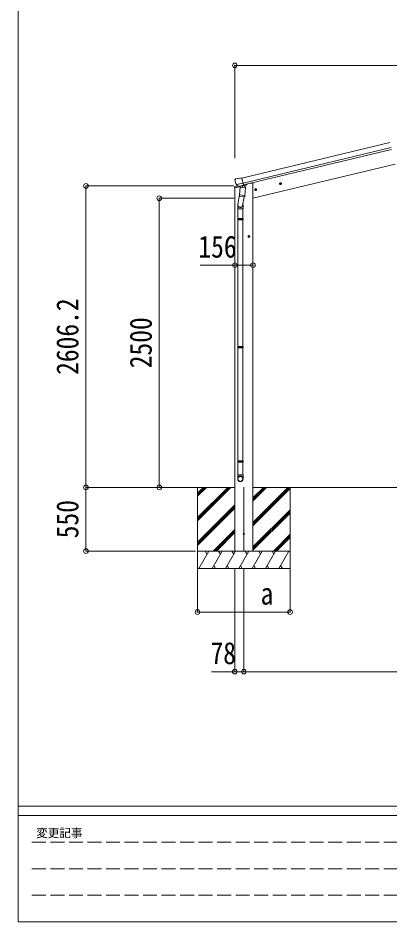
# Model space of a CAD drawing. Units: millimetres at full size, sheet at 1:40. Extents: x -11181 to 11305, y -7804 to 7716.
# Drawn here: x -11181 to -7968, y -7804 to 11 of the extents above; entities that cross this region are included whole.
import ezdxf
from ezdxf.enums import TextEntityAlignment as Align

# ---------------------------------------------------------------- set-up
doc = ezdxf.new("R2010")
doc.units = ezdxf.units.MM
doc.header["$LTSCALE"] = 40
doc.header["$PDMODE"] = 32
doc.header["$PDSIZE"] = 40
doc.linetypes.add('DASHED3', pattern=[4, 3, -1])
for name, color, linetype, lineweight in [('0-0_0', 7, 'Continuous', 9), ('0-1_本体', 4, 'Continuous', 9), ('0-2_部品', 7, 'Continuous', 9), ('0-8_PARTS2', 2, 'Continuous', 9), ('0-A_寸法', 6, 'Continuous', 9), ('F-0_240', 7, 'Continuous', 9)]:
    doc.layers.add(name, color=color, linetype=linetype, lineweight=lineweight)
doc.styles.add('ＭＳ ゴシック', font='')
doc.styles.get('ＭＳ ゴシック').set_extended_font_data('MS Gothic')

msp = doc.modelspace()

# ---------------------------------------------------------------- linework, layer by layer
at = {"layer": '0-0_0'}
for p, q in [((-9308.02, -4047.09), (-9809.69, -4047.1)), ((-9630.47, -4047.09), (-9630.47, -4747.09)), ((-9630.47, -4307.82), (-9369.74, -4047.09)), ((-9630.47, -4321.96), (-9355.6, -4047.09)), ((-9630.47, -4336.1), (-9341.46, -4047.09)), ((-9630.47, -4123.97), (-9553.59, -4047.09)), ((-9630.47, -4109.83), (-9567.73, -4047.09)), ((-9630.47, -4095.69), (-9581.87, -4047.09)), ((-9152.02, -4349.87), (-8849.24, -4047.09)), ((-9152.02, -4364.01), (-8835.1, -4047.09)), ((-9152.02, -4166.02), (-9033.09, -4047.09)), ((-9152.02, -4151.88), (-9047.23, -4047.09)), ((-9152.02, -4137.74), (-9061.38, -4047.09)), ((-9152.02, -4378.15), (-8830.47, -4056.61)), ((-9151.52, -4047.09), (-3481.37, -4047.09)), ((-8830.47, -4047.09), (-8830.47, -4747.09)), ((-9630.47, -4519.95), (-9308.02, -4197.5)), ((-9630.47, -4534.09), (-9308.02, -4211.64)), ((-9630.47, -4548.24), (-9308.02, -4225.79)), ((-9152.02, -4562), (-8830.47, -4240.45)), ((-9152.02, -4576.14), (-8830.47, -4254.59)), ((-9152.02, -4590.29), (-8830.47, -4268.74)), ((-9495.48, -4597.09), (-9308.02, -4409.63)), ((-9481.34, -4597.09), (-9308.02, -4423.78)), ((-9467.2, -4597.09), (-9308.02, -4437.92)), ((-8974.98, -4597.09), (-8830.47, -4452.58)), ((-8960.84, -4597.09), (-8830.47, -4466.73)), ((-8946.7, -4597.09), (-8830.47, -4480.87)), ((-8830.47, -4597.09), (-9630.47, -4597.09)), ((-9620.18, -4747.09), (-9533.58, -4597.09)), ((-9548.58, -4623.07), (-9563.58, -4597.09)), ((-9504.71, -4747.09), (-9418.11, -4597.09)), ((-9433.11, -4623.07), (-9448.11, -4597.09)), ((-9389.24, -4747.09), (-9302.64, -4597.09)), ((-9317.64, -4623.07), (-9332.64, -4597.09)), ((-9163.47, -4597.09), (-9297.47, -4597.09)), ((-9273.77, -4747.09), (-9187.17, -4597.09)), ((-9202.17, -4623.07), (-9217.17, -4597.09)), ((-9158.3, -4747.09), (-9071.7, -4597.09)), ((-9086.7, -4623.07), (-9101.7, -4597.09)), ((-9042.83, -4747.09), (-8956.23, -4597.09)), ((-8986.23, -4597.09), (-8971.23, -4623.07)), ((-8927.36, -4747.09), (-8840.76, -4597.09)), ((-9630.47, -4747.09), (-8830.47, -4747.09)), ((-9489.72, -4721.11), (-9474.72, -4747.09)), ((-9374.24, -4721.11), (-9359.25, -4747.09)), ((-9258.78, -4721.11), (-9243.78, -4747.09)), ((-9143.31, -4721.11), (-9128.31, -4747.09)), ((-9027.84, -4721.11), (-9012.84, -4747.09)), ((-8912.36, -4721.11), (-8897.37, -4747.09))]:
    msp.add_line(p, q, dxfattribs=at)
at = {"layer": '0-1_本体'}
for p, q in [((-9247.07, -1373.37), (-7967.98, -1066.28)), ((-7957.9, -1108.26), (-9237, -1415.34)), ((-9233.07, -1431.71), (-7953.97, -1124.62)), ((-9152.51, -1547.09), (-7923.39, -1252.01)), ((-9152.51, -1547.09), (-7923.39, -1252.01)), ((-9308.01, -4597.09), (-9308.01, -1456.92)), ((-9279.44, -1440.58), (-9279.44, -1441.08)), ((-9172.51, -1417.71), (-9206.02, -1425.76)), ((-9152.51, -1417.71), (-9172.51, -1417.71)), ((-9152.51, -4597.09), (-9152.51, -1417.71))]:
    msp.add_line(p, q, dxfattribs=at)
at = {"layer": '0-2_部品'}
for p, q in [((-9307.73, -1389.27), (-9307.45, -1390.42)), ((-9303.51, -1380.7), (-9307.37, -1386.99)), ((-9300.42, -1378.45), (-9287.23, -1375.28)), ((-9272.67, -1377.96), (-9285.93, -1375.26)), ((-9272.67, -1377.96), (-9246.74, -1371.73)), ((-9309.85, -1457.41), (-9267.04, -1447.13)), ((-9309.85, -1450.52), (-9309.85, -1457.41)), ((-9280.61, -1441.14), (-9307.55, -1447.6)), ((-9293.68, -1429.58), (-9236.17, -1415.77)), ((-9276.82, -1444.49), (-9293.2, -1430)), ((-9274.12, -1445.06), (-9266.6, -1443.25)), ((-9273.28, -1444.94), (-9271.75, -1444.57)), ((-9271.75, -1444.57), (-9235.05, -1435.76)), ((-9269.91, -1444.8), (-9269.96, -1445.54)), ((-9269.21, -1446.58), (-9243.39, -1453.02)), ((-9262.29, -1451.93), (-9266.96, -1518.77)), ((-9216.6, -1455.13), (-9262.29, -1451.93)), ((-9260.51, -1448.75), (-9260.74, -1452.04)), ((-9241, -1437.59), (-9242.02, -1452.19)), ((-9235.05, -1435.76), (-9233.52, -1435.4)), ((-9231.96, -1433.29), (-9231.02, -1433.36)), ((-9231.02, -1433.36), (-9217.7, -1448.67)), ((-9227.34, -1437.6), (-9209.13, -1433.23)), ((-9221.28, -1521.96), (-9216.6, -1455.13)), ((-9217.7, -1448.67), (-9218.15, -1455.02)), ((-9205.3, -1425.22), (-9205.3, -1428.37)), ((-9117.53, -1469.96), (-9136.98, -1474.63)), ((-9134.55, -1474.05), (-9132.42, -1466.85)), ((-9129.38, -1479.49), (-9134.55, -1474.05)), ((-9132.42, -1466.85), (-9125.12, -1465.1)), ((-9124.92, -1482.02), (-9129.59, -1462.57)), ((-9125.12, -1465.1), (-9119.95, -1470.55)), ((-8903.61, -1418.6), (-8923.06, -1423.27)), ((-8920.63, -1422.69), (-8918.5, -1415.49)), ((-8915.46, -1428.14), (-8920.63, -1422.69)), ((-8918.5, -1415.49), (-8911.2, -1413.74)), ((-8911, -1430.66), (-8915.67, -1411.22)), ((-8911.2, -1413.74), (-8906.03, -1419.19)), ((-9266.61, -1513.65), (-9281.14, -1601.51)), ((-9267.82, -1531.23), (-9266.95, -1518.77)), ((-9267.43, -1532.59), (-9267.43, -1532.59)), ((-9221.28, -1521.96), (-9266.96, -1518.77)), ((-9265.98, -1533.37), (-9224.28, -1536.29)), ((-9227.82, -1536.04), (-9240.44, -1610.84)), ((-9221.29, -1521.96), (-9222.18, -1534.66)), ((-9283.3, -1638.67), (-9283.3, -1604.32)), ((-9237.3, -1638.67), (-9283.3, -1638.67)), ((-9281.3, -1638.67), (-9281.3, -1721.33)), ((-9239.3, -1638.67), (-9239.3, -1721.33)), ((-9237.3, -1604.02), (-9237.3, -1638.67)), ((-9283.3, -1723.33), (-9282.3, -1721.33)), ((-9237.3, -1723.33), (-9283.3, -1723.33)), ((-9237.3, -1731.33), (-9283.3, -1731.33)), ((-9238.3, -1721.33), (-9282.3, -1721.33)), ((-9238.3, -1733.33), (-9282.3, -1733.33)), ((-9281.3, -1733.33), (-9281.3, -2827.52)), ((-9239.3, -1733.33), (-9239.3, -2827.52)), ((-9237.3, -1723.33), (-9238.3, -1721.33)), ((-9237.3, -1731.33), (-9238.3, -1733.33)), ((-9237.3, -1723.33), (-9237.3, -1731.33)), ((-9193.29, -1877.21), (-9189.54, -1870.71)), ((-9189.54, -1870.71), (-9182.03, -1870.71)), ((-9185.79, -1887.21), (-9185.79, -1867.21)), ((-9182.03, -1870.71), (-9178.28, -1877.21)), ((-9175.79, -1877.21), (-9195.79, -1877.21)), ((-9189.54, -1883.71), (-9193.29, -1877.21)), ((-9283.3, -2829.52), (-9282.3, -2827.52)), ((-9237.3, -2829.52), (-9283.3, -2829.52)), ((-9237.3, -2837.52), (-9283.3, -2837.52)), ((-9238.3, -2827.52), (-9282.3, -2827.52)), ((-9238.3, -2839.52), (-9282.3, -2839.52)), ((-9281.3, -2839.52), (-9281.3, -3817.71)), ((-9239.3, -2839.52), (-9239.3, -3817.71)), ((-9237.3, -2829.52), (-9238.3, -2827.52)), ((-9237.3, -2837.52), (-9238.3, -2839.52)), ((-9237.3, -2829.52), (-9237.3, -2837.52)), ((-9283.3, -3819.71), (-9282.3, -3817.71)), ((-9237.3, -3819.71), (-9283.3, -3819.71)), ((-9237.3, -3827.71), (-9283.3, -3827.71)), ((-9238.3, -3817.71), (-9282.3, -3817.71)), ((-9237.3, -3819.71), (-9238.3, -3817.71)), ((-9237.3, -3827.71), (-9238.3, -3829.71)), ((-9237.3, -3819.71), (-9237.3, -3827.71)), ((-9238.3, -3829.71), (-9282.3, -3829.71)), ((-9281.3, -3829.71), (-9281.3, -3939.71)), ((-9239.3, -3829.71), (-9239.3, -3939.71)), ((-9283.3, -3973.85), (-9283.3, -3939.71)), ((-9237.3, -3939.71), (-9283.3, -3939.71)), ((-9237.3, -3973.85), (-9237.3, -3939.71))]:
    msp.add_line(p, q, dxfattribs=at)
for points in [[(-9241.31, -1437.18), (-9231.59, -1434.85), (-9246.74, -1371.73)], [(-9293.95, -1429), (-9293.36, -1429.85), (-9293.2, -1430)], [(-9241.31, -1437.18), (-9241.55, -1437.33), (-9266.32, -1443.28), (-9266.6, -1443.25)], [(-9119.95, -1470.55), (-9122.09, -1477.74), (-9129.38, -1479.49)], [(-8906.03, -1419.19), (-8908.16, -1426.38), (-8915.46, -1428.14)], [(-9283.3, -1723.33), (-9283.3, -1731.33), (-9282.3, -1733.33)], [(-9178.28, -1877.21), (-9182.03, -1883.71), (-9189.54, -1883.71)], [(-9283.3, -2829.52), (-9283.3, -2837.52), (-9282.3, -2839.52)], [(-9283.3, -3819.71), (-9283.3, -3827.71), (-9282.3, -3829.71)]]:
    msp.add_lwpolyline(points, dxfattribs=at)
for centre, radius in [((-9127.25, -1472.3), 8.5), ((-9127.25, -1472.3), 7.7), ((-9127.25, -1472.3), 6.5), ((-8913.33, -1420.94), 8.5), ((-8913.33, -1420.94), 7.7), ((-8913.33, -1420.94), 6.5), ((-9185.79, -1877.21), 8.5), ((-9185.79, -1877.21), 7.7), ((-9185.79, -1877.21), 6.5)]:
    msp.add_circle(centre, radius, dxfattribs=at)
at = {"layer": '0-2_部品', "color": 4}
msp.add_circle((-9230.26, -4447.09), 4.5, dxfattribs=at)
at = {"layer": '0-2_部品'}
for centre, radius, start, end in [((-9110.65, -1343.17), 202.4, 193.5, 205.09125), ((-9299.25, -1383.31), 5, 103.5, 148.5), ((-9286.53, -1378.2), 3, 78.5, 103.5), ((-9306.85, -1450.52), 3, 103.5, 180), ((-9273.4, -1444.46), 0.5, 248.23754, 283.5), ((-9270.41, -1444.77), 0.5, 356, 103.5), ((-9268.97, -1445.61), 1, 176, 256), ((-9243.04, -1452.05), 1.03, 250.03897, 351.96569), ((-9240.4, -1437.67), 0.604, 100.59842, 172.20595), ((-9233.63, -1434.91), 0.5, 283.5, 318.76246), ((-9210.3, -1428.37), 5, 283.5, 0), ((-9265.88, -1531.41), 1.95, 175.04017, 217.47766), ((-9265.84, -1531.38), 2, 217.40962, 266), ((-9224.14, -1534.29), 2, 266, 349.46843), ((-9253.3, -1604.32), 30, 177.45142, 180)]:
    msp.add_arc(centre, radius, start, end, dxfattribs=at)
for centre, major_axis, ratio, start_param, end_param in [((-9304.81, -1388.56), (-1.57, -2.57), 0.99628, 4.712389, 5.4996506), ((-9274.84, -1442.23), (-0.73, -2.92), 0.997631, 5.8041905, 6.6006116), ((-9274.78, -1442.01), (2.63, 3.16), 0.650902, 4.0958226, 4.1686332), ((-9274.81, -1442.13), (-0.73, -2.92), 0.997631, 0.3902369, 0.4789948), ((-9260.3, -1604.02), (23, 0), 0.996195, 2.5560258, 6.5663028), ((-9260.3, -1604.02), (21, 0), 0.996195, 2.9349147, 5.9512394), ((-9260.3, -3972.11), (-23, 0), 0.996195, 3.1415927, 6.2831853), ((-9260.3, -3973.85), (-23, 0), 0.996195, 3.1415927, 6.2831853), ((-9260.3, -3973.85), (0, -23.43), 0.981806, 4.712389, 7.8539816)]:
    msp.add_ellipse(centre, major_axis=major_axis, ratio=ratio, start_param=start_param, end_param=end_param, dxfattribs=at)
msp.add_ellipse((-9260.3, -3973.85), major_axis=(21, 0), ratio=0.996195, dxfattribs=at)
at = {"layer": '0-8_PARTS2', "color": 6}
msp.add_line((-9308.02, -398.09), (-3325.01, -398.09), dxfattribs=at)
at = {"layer": '0-8_PARTS2'}
msp.add_line((-9230.26, -4044.59), (-9230.26, -4599.59), dxfattribs=at)
at = {"layer": '0-A_寸法'}
for p, q in [((-9308.02, -398.09), (-9308.02, -1200.42)), ((-10594.31, -1440.89), (-9315.47, -1440.89)), ((-10594.31, -4047.1), (-10594.31, -1440.89)), ((-9960.6, -1547.11), (-9315.47, -1547.11)), ((-9960.6, -4047.1), (-9960.6, -1547.11)), ((-9308.02, -2125.84), (-9608.02, -2125.84)), ((-9152.02, -2125.84), (-9308.02, -2125.84)), ((-10594.31, -4047.1), (-9645.28, -4047.1)), ((-10594.31, -4047.1), (-9648.03, -4047.1)), ((-10594.31, -4047.1), (-10594.31, -4597.09)), ((-9960.6, -4047.1), (-9648.03, -4047.1)), ((-10594.31, -4597.09), (-9646.32, -4597.09)), ((-9630.47, -5124.99), (-9630.47, -4750.58)), ((-9308.26, -5639.98), (-9308.26, -4750.58)), ((-9230.26, -5639.98), (-9230.26, -4750.58)), ((-9308.26, -5639.98), (-9508.26, -5639.98)), ((-9308.26, -5639.98), (-9230.26, -5639.98)), ((-9230.26, -5639.98), (-3402.87, -5639.98))]:
    msp.add_line(p, q, dxfattribs=at)
msp.add_lwpolyline([(-9630.47, -5124.99), (-8830.47, -5124.99), (-8830.47, -4750.58)], dxfattribs=at)
for p in [(-9308.02, -398.09), (-10594.31, -1440.89), (-9960.6, -1547.11), (-9308.02, -2125.84), (-9152.02, -2125.84), (-10594.31, -4047.1), (-9960.6, -4047.1), (-10594.31, -4597.09), (-9630.47, -5124.99), (-8830.47, -5124.99), (-9308.26, -5639.98), (-9230.26, -5639.98)]:
    msp.add_point(p, dxfattribs=at)
at = {"layer": 'F-0_240', "color": 5}
for p, q in [((-11180.61, 7716.46), (-11180.61, -7803.54)), ((-11180.61, -6803.54), (10739.39, -6803.54)), ((-11180.61, -6883.54), (7183.72, -6883.54)), ((-11180.61, -7803.54), (10739.39, -7803.54))]:
    msp.add_line(p, q, dxfattribs=at)
at = {"layer": 'F-0_240', "color": 4, "linetype": 'DASHED3'}
for p, q in [((-11060.61, -7113.54), (-4656.28, -7113.54)), ((-11060.61, -7343.54), (-4656.28, -7343.54)), ((-11060.61, -7573.54), (-4656.28, -7573.54))]:
    msp.add_line(p, q, dxfattribs=at)

# ---------------------------------------------------------------- texts
at = {"layer": '0-A_寸法', "color": 7, "style": 'ＭＳ ゴシック', "width": 0.85}
for s, p in [('156', (-9623.02, -2117.84)), ('a', (-9085.47, -5116.99)), ('78', (-9518.26, -5631.98))]:
    msp.add_text(s, height=190.6, dxfattribs=at).set_placement(p, align=Align.BOTTOM_LEFT)
for s, p in [('2606.2', (-10602.31, -3073.99)), ('2500', (-9968.6, -3017.1)), ('550', (-10602.31, -4487.09))]:
    msp.add_text(s, height=190.6, rotation=90, dxfattribs=at).set_placement(p, align=Align.BOTTOM_LEFT)
at = {"layer": 'F-0_240', "style": 'ＭＳ ゴシック'}
msp.add_text('変更記事', height=73.31, dxfattribs=at).set_placement((-11024.31, -7093.54), align=Align.BOTTOM_LEFT)

doc.saveas('drawing.dxf')
